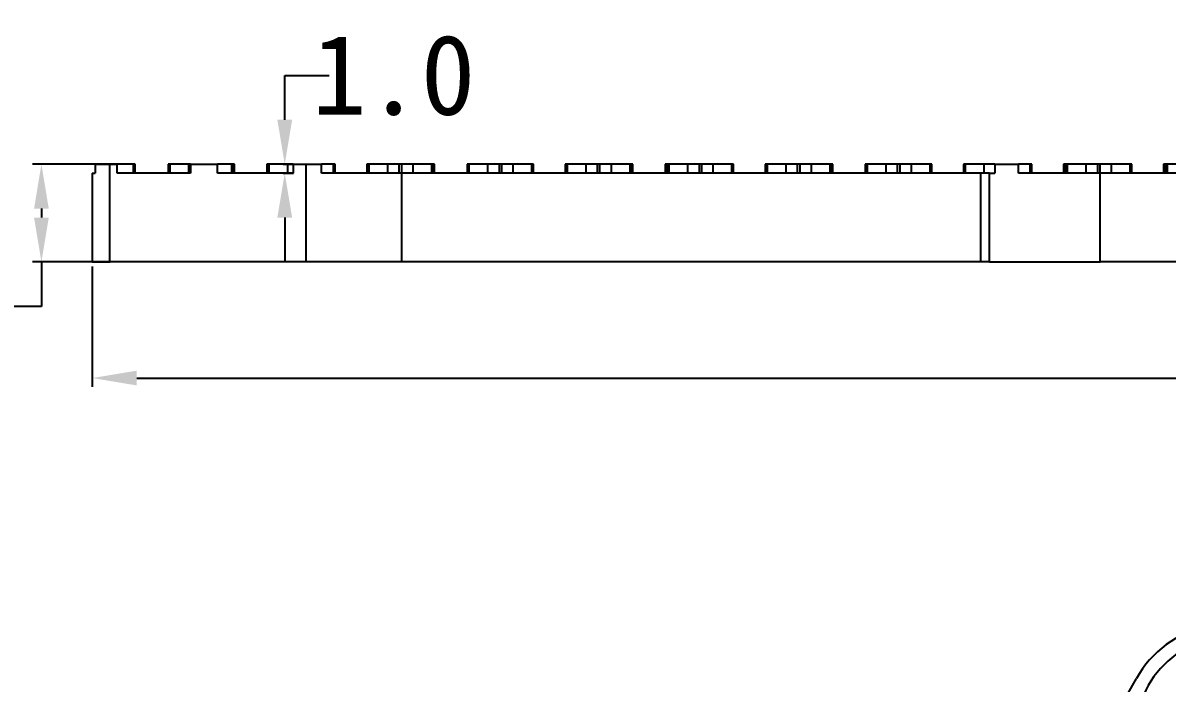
# Model space of a CAD drawing. Header units: millimetres. Extents: x -23 to 977, y -26 to 681.
# Drawn here: x 447 to 575.7, y 304.9 to 379.2 of the extents above; entities that cross this region are included whole.
import ezdxf

# ---------------------------------------------------------------- set-up
doc = ezdxf.new("R2010")
doc.units = ezdxf.units.MM
doc.dimstyles.new('副本 Standard', dxfattribs={"dimtxt": 9, "dimasz": 5, "dimexe": 1, "dimexo": 0.5, "dimgap": 0.5, "dimtad": 0, "dimtoh": 1, "dimdec": 1, "dimzin": 0, "dimdsep": 46, "dimtxsty": 'Standard', "dimcen": 0.09, "dimclrd": 3, "dimclre": 3, "dimclrt": 3, "dimadec": 0, "dimazin": 0, "dimtfac": 1, "dimtdec": 1, "dimtofl": 0, "dimtmove": 0, "dimatfit": 3, "dimfxl": 0, "dimtolj": 1, "dimtzin": 0, "dimarcsym": 0})

# ---------------------------------------------------------------- blocks, each defined once
blk = doc.blocks.new('*D1')
at = {"color": 3, "lineweight": -2, "transparency": 16777216}
for p, q in [((454.78, 351.82), (454.78, 338.26)), ((759.21, 351.82), (759.21, 338.26)), ((459.78, 339.26), (581.74, 339.26)), ((754.21, 339.26), (632.24, 339.26))]:
    blk.add_line(p, q, dxfattribs=at)
at = {"color": 3, "transparency": 16777216}
for points in [[(459.78, 340.09), (459.78, 338.43), (454.78, 339.26)], [(754.21, 340.09), (754.21, 338.43), (759.21, 339.26)]]:
    blk.add_solid(points, dxfattribs=at)
at = {"layer": 'Defpoints', "color": 0, "transparency": 16777216}
for p in [(454.78, 352.32), (759.21, 352.32), (759.21, 339.26)]:
    blk.add_point(p, dxfattribs=at)
at = {"color": 3, "transparency": 16777216, "insert": (606.99, 339.26), "char_height": 9, "width": 66.1874, "attachment_point": 5}
blk.add_mtext('\\A1;304.4%%P1', dxfattribs=at)
blk = doc.blocks.new('*D4')
at = {"color": 3, "lineweight": -2, "transparency": 16777216}
for p, q in [((457.98, 363.32), (448.06, 363.32)), ((449.06, 358.32), (449.06, 357.32)), ((457.98, 352.32), (448.06, 352.32)), ((449.06, 352.32), (449.06, 347.32)), ((449.06, 347.32), (444.06, 347.32))]:
    blk.add_line(p, q, dxfattribs=at)
at = {"color": 3, "transparency": 16777216}
for points in [[(448.23, 358.32), (449.89, 358.32), (449.06, 363.32)], [(448.23, 357.32), (449.89, 357.32), (449.06, 352.32)]]:
    blk.add_solid(points, dxfattribs=at)
at = {"layer": 'Defpoints', "color": 0, "transparency": 16777216}
for p in [(458.48, 363.32), (449.06, 352.32), (458.48, 352.32)]:
    blk.add_point(p, dxfattribs=at)
at = {"color": 3, "transparency": 16777216, "insert": (415.06, 347.32), "char_height": 9, "width": 56.5125, "attachment_point": 5}
blk.add_mtext('\\A1;11.0%%P0.25', dxfattribs=at)
blk = doc.blocks.new('*D5')
at = {"color": 3, "lineweight": -2, "transparency": 16777216}
for p, q in [((476.43, 368.32), (476.43, 373.32)), ((476.43, 373.32), (481.43, 373.32)), ((476.26, 363.32), (477.43, 363.32)), ((476.26, 362.32), (477.43, 362.32)), ((476.43, 357.32), (476.43, 352.32))]:
    blk.add_line(p, q, dxfattribs=at)
at = {"color": 3, "transparency": 16777216}
for points in [[(475.6, 368.32), (477.26, 368.32), (476.43, 363.32)], [(475.6, 357.32), (477.26, 357.32), (476.43, 362.32)]]:
    blk.add_solid(points, dxfattribs=at)
at = {"layer": 'Defpoints', "color": 0, "transparency": 16777216}
for p in [(475.76, 363.32), (476.43, 363.32), (475.76, 362.32)]:
    blk.add_point(p, dxfattribs=at)
at = {"color": 3, "transparency": 16777216, "insert": (488.68, 373.32), "char_height": 9, "attachment_point": 5}
blk.add_mtext('\\A1;1.0', dxfattribs=at)

msp = doc.modelspace()

# ---------------------------------------------------------------- linework, layer by layer
for p, q in [((455.1, 363.32), (456.75, 363.32)), ((455.1, 363.32), (455.1, 362.32)), ((456.75, 363.32), (457.57, 363.32)), ((456.75, 352.32), (456.75, 363.32)), ((459.39, 363.32), (457.57, 363.32)), ((457.57, 362.32), (457.57, 363.32)), ((459.6, 363.32), (459.39, 363.32)), ((459.39, 363.32), (459.39, 362.32)), ((459.6, 362.32), (459.6, 363.32)), ((463.52, 363.32), (463.32, 363.32)), ((463.32, 363.32), (463.32, 362.32)), ((465.62, 363.32), (463.52, 363.32)), ((463.52, 363.32), (463.52, 362.32)), ((465.83, 363.32), (465.62, 363.32)), ((465.62, 363.32), (465.62, 362.32)), ((465.83, 363.32), (468.87, 363.32)), ((465.83, 363.32), (465.83, 362.32)), ((470.44, 363.32), (468.87, 363.32)), ((468.87, 362.32), (468.87, 363.32)), ((470.44, 363.32), (470.44, 362.32)), ((470.65, 363.32), (470.44, 363.32)), ((470.79, 363.32), (470.65, 363.32)), ((470.65, 362.32), (470.65, 363.32)), ((470.79, 362.32), (470.79, 363.32)), ((474.63, 363.32), (474.43, 363.32)), ((474.43, 363.32), (474.43, 362.32)), ((476.73, 363.32), (474.63, 363.32)), ((474.63, 363.32), (474.63, 362.32)), ((477.38, 363.32), (476.73, 363.32)), ((476.73, 363.32), (476.73, 362.32)), ((477.38, 363.32), (478.85, 363.32)), ((477.38, 363.32), (477.38, 362.32)), ((478.85, 363.32), (480.55, 363.32)), ((478.85, 352.32), (478.85, 363.32)), ((481.89, 363.32), (480.55, 363.32)), ((480.55, 362.32), (480.55, 363.32)), ((482.1, 363.32), (481.89, 363.32)), ((481.89, 363.32), (481.89, 362.32)), ((482.1, 362.32), (482.1, 363.32)), ((485.88, 363.32), (485.68, 363.32)), ((485.68, 363.32), (485.68, 362.32)), ((487.98, 363.32), (485.88, 363.32)), ((485.88, 363.32), (485.88, 362.32)), ((489.28, 363.32), (487.98, 363.32)), ((487.98, 363.32), (487.98, 362.32)), ((489.55, 363.32), (489.28, 363.32)), ((489.28, 363.32), (489.28, 362.32)), ((490.84, 363.32), (489.55, 363.32)), ((489.55, 363.32), (489.55, 362.32)), ((492.94, 363.32), (490.84, 363.32)), ((490.84, 363.32), (490.84, 362.32)), ((492.94, 363.32), (492.94, 362.32)), ((493.15, 363.32), (492.94, 363.32)), ((493.29, 363.32), (493.15, 363.32)), ((493.15, 362.32), (493.15, 363.32)), ((493.29, 362.32), (493.29, 363.32)), ((497.13, 363.32), (496.93, 363.32)), ((496.93, 363.32), (496.93, 362.32)), ((499.23, 363.32), (497.13, 363.32)), ((497.13, 363.32), (497.13, 362.32)), ((500.53, 363.32), (499.23, 363.32)), ((499.23, 363.32), (499.23, 362.32)), ((500.8, 363.32), (500.53, 363.32)), ((500.53, 363.32), (500.53, 362.32)), ((502.09, 363.32), (500.8, 363.32)), ((500.8, 363.32), (500.8, 362.32)), ((502.09, 363.32), (502.09, 362.32)), ((504.19, 363.32), (502.09, 363.32)), ((504.4, 363.32), (504.19, 363.32)), ((504.19, 363.32), (504.19, 362.32)), ((504.4, 362.32), (504.4, 363.32)), ((508.18, 363.32), (507.98, 363.32)), ((507.98, 363.32), (507.98, 362.32)), ((510.28, 363.32), (508.18, 363.32)), ((508.18, 363.32), (508.18, 362.32)), ((511.58, 363.32), (510.28, 363.32)), ((510.28, 363.32), (510.28, 362.32)), ((511.85, 363.32), (511.58, 363.32)), ((511.58, 363.32), (511.58, 362.32)), ((513.14, 363.32), (511.85, 363.32)), ((511.85, 363.32), (511.85, 362.32)), ((515.24, 363.32), (513.14, 363.32)), ((513.14, 363.32), (513.14, 362.32)), ((515.45, 363.32), (515.24, 363.32)), ((515.24, 363.32), (515.24, 362.32)), ((515.59, 363.32), (515.45, 363.32)), ((515.45, 362.32), (515.45, 363.32)), ((515.59, 362.32), (515.59, 363.32)), ((519.43, 363.32), (519.23, 363.32)), ((519.23, 363.32), (519.23, 362.32)), ((519.63, 363.32), (519.43, 363.32)), ((519.43, 363.32), (519.43, 362.32)), ((521.73, 363.32), (519.63, 363.32)), ((519.63, 363.32), (519.63, 362.32)), ((523.03, 363.32), (521.73, 363.32)), ((521.73, 363.32), (521.73, 362.32)), ((522.3, 363.35), (522.3, 363.32)), ((523.3, 363.32), (523.03, 363.32)), ((523.03, 363.32), (523.03, 362.32)), ((524.59, 363.32), (523.3, 363.32)), ((523.3, 363.32), (523.3, 362.32)), ((523.48, 363.32), (523.48, 363.35)), ((526.69, 363.32), (524.59, 363.32)), ((524.59, 363.32), (524.59, 362.32)), ((526.9, 363.32), (526.69, 363.32)), ((526.69, 363.32), (526.69, 362.32)), ((526.9, 362.32), (526.9, 363.32)), ((530.68, 363.32), (530.48, 363.32)), ((530.48, 363.32), (530.48, 362.32)), ((532.78, 363.32), (530.68, 363.32)), ((530.68, 363.32), (530.68, 362.32)), ((534.08, 363.32), (532.78, 363.32)), ((532.78, 363.32), (532.78, 362.32)), ((534.35, 363.32), (534.08, 363.32)), ((534.08, 363.32), (534.08, 362.32)), ((535.64, 363.32), (534.35, 363.32)), ((534.35, 363.32), (534.35, 362.32)), ((537.74, 363.32), (535.64, 363.32)), ((535.64, 363.32), (535.64, 362.32)), ((537.74, 363.32), (537.74, 362.32)), ((537.95, 363.32), (537.74, 363.32)), ((538.09, 363.32), (537.95, 363.32)), ((537.95, 362.32), (537.95, 363.32)), ((538.09, 362.32), (538.09, 363.32)), ((541.93, 363.32), (541.73, 363.32)), ((541.73, 363.32), (541.73, 362.32)), ((544.03, 363.32), (541.93, 363.32)), ((541.93, 363.32), (541.93, 362.32)), ((545.33, 363.32), (544.03, 363.32)), ((544.03, 363.32), (544.03, 362.32)), ((544.8, 363.35), (544.8, 363.32)), ((544.9, 363.35), (544.9, 363.32)), ((545.6, 363.32), (545.33, 363.32)), ((545.33, 363.32), (545.33, 362.32)), ((546.89, 363.32), (545.6, 363.32)), ((545.6, 363.32), (545.6, 362.32)), ((545.9, 363.32), (545.9, 363.35)), ((546.03, 363.32), (546.03, 363.35)), ((548.99, 363.32), (546.89, 363.32)), ((546.89, 363.32), (546.89, 362.32)), ((549.2, 363.32), (548.99, 363.32)), ((548.99, 363.32), (548.99, 362.32)), ((549.2, 362.32), (549.2, 363.32)), ((552.98, 363.32), (552.78, 363.32)), ((552.78, 363.32), (552.78, 362.32)), ((555.08, 363.32), (552.98, 363.32)), ((552.98, 363.32), (552.98, 362.32)), ((556.29, 363.32), (555.08, 363.32)), ((555.08, 363.32), (555.08, 362.32)), ((556.29, 363.32), (558.98, 363.32)), ((556.29, 363.32), (556.29, 362.32)), ((558.98, 362.32), (558.98, 363.32)), ((560.24, 363.32), (558.98, 363.32)), ((560.45, 363.32), (560.24, 363.32)), ((560.24, 363.32), (560.24, 362.32)), ((560.45, 362.32), (560.45, 363.32)), ((564.23, 363.32), (564.03, 363.32)), ((564.03, 363.32), (564.03, 362.32)), ((564.43, 363.32), (564.23, 363.32)), ((564.23, 363.32), (564.23, 362.32)), ((566.53, 363.32), (564.43, 363.32)), ((564.43, 363.32), (564.43, 362.32)), ((567.83, 363.32), (566.53, 363.32)), ((566.53, 363.32), (566.53, 362.32)), ((567.2, 363.35), (567.2, 363.32)), ((567.83, 363.32), (567.83, 362.32)), ((568.1, 363.32), (567.83, 363.32)), ((569.39, 363.32), (568.1, 363.32)), ((568.1, 363.32), (568.1, 362.32)), ((568.36, 363.32), (568.36, 363.35)), ((569.39, 363.32), (569.39, 362.32)), ((571.49, 363.32), (569.39, 363.32)), ((571.7, 363.32), (571.49, 363.32)), ((571.49, 363.32), (571.49, 362.32)), ((571.7, 362.32), (571.7, 363.32)), ((575.48, 363.32), (575.28, 363.32)), ((575.28, 363.32), (575.28, 362.32)), ((575.68, 363.32), (575.48, 363.32)), ((575.48, 363.32), (575.48, 362.32)), ((577.78, 363.32), (575.68, 363.32)), ((575.68, 363.32), (575.68, 362.32)), ((454.78, 362.32), (455.1, 362.32)), ((454.78, 362.32), (454.78, 352.32)), ((465.83, 362.32), (457.57, 362.32)), ((477.38, 362.32), (468.87, 362.32)), ((489.61, 362.32), (480.55, 362.32)), ((554.71, 362.32), (489.61, 362.32)), ((489.61, 352.32), (489.61, 362.32)), ((555.71, 362.32), (554.71, 362.32)), ((554.71, 352.32), (554.71, 362.32)), ((555.71, 362.32), (556.29, 362.32)), ((555.71, 352.32), (555.71, 362.32)), ((568.16, 362.32), (558.98, 362.32)), ((724.66, 362.32), (568.16, 362.32)), ((568.16, 352.32), (568.16, 362.32)), ((454.78, 352.32), (456.75, 352.32)), ((478.85, 352.32), (456.75, 352.32)), ((489.61, 352.32), (478.85, 352.32)), ((554.71, 352.32), (489.61, 352.32)), ((555.71, 352.32), (554.71, 352.32)), ((555.71, 352.32), (568.16, 352.32)), ((724.66, 352.32), (568.16, 352.32)), ((561.16, 285.97), (572.23, 305.46))]:
    msp.add_line(p, q)
for radius, start, end in [(12.45, 103.4724, 150.4132), (10.9, 101.025, 200.2525)]:
    msp.add_arc((583.05, 299.31), radius, start, end)

# ---------------------------------------------------------------- dimensions: what is measured, and where the dimension line sits
dim = msp.add_linear_dim(base=(476.43, 363.32), p1=(475.76, 362.32), p2=(475.76, 363.32), angle=90, dimstyle='副本 Standard')
dim.commit()
dim.dimension.update_dxf_attribs({"geometry": '*D5', "text_midpoint": (488.68, 373.32)})
dim = msp.add_aligned_dim(p1=(458.48, 363.32), p2=(458.48, 352.32), distance=-9.42, text='<>%%P0.25', dimstyle='副本 Standard')
dim.commit()
dim.dimension.update_dxf_attribs({"geometry": '*D4', "text_midpoint": (415.06, 347.32)})
dim = msp.add_linear_dim(base=(759.21, 339.26), p1=(454.78, 352.32), p2=(759.21, 352.32), text='<>%%P1', dimstyle='副本 Standard')
dim.commit()
dim.dimension.update_dxf_attribs({"geometry": '*D1', "text_midpoint": (606.99, 339.26)})

doc.saveas('drawing.dxf')
